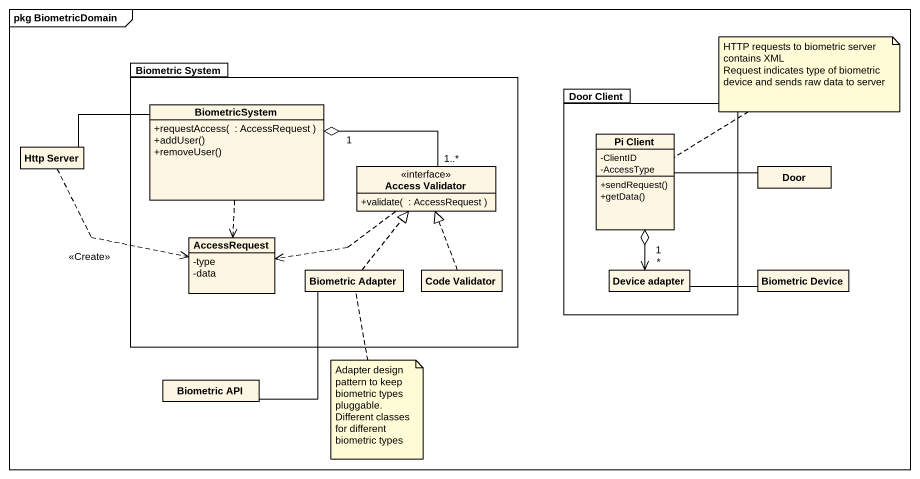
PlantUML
@startuml
mainframe pkg BiometricDomain
hide circle
hide empty members
skinparam classAttributeIconSize 0
package "Biometric System" as Biometric_System {
  class BiometricSystem {
    +requestAccess(  : AccessRequest )
    +addUser()
    +removeUser()
  }
  interface "Access Validator" as Access_Validator {
    +validate(  : AccessRequest )
  }
  class AccessRequest {
    -type
    -data
  }
  class "Biometric Adapter" as Biometric_Adapter
  class "Code Validator" as Code_Validator
}
package "Door Client" as Door_Client {
  class "Pi Client" as Pi_Client {
    -ClientID
    -AccessType
    +sendRequest()
    +getData()
  }
  class "Device adapter" as Device_adapter
}
class "Http Server" as Http_Server
class Door
class "Biometric Device" as Biometric_Device
class "Biometric API" as Biometric_API
BiometricSystem -left- Http_Server
BiometricSystem "1" o-right- "1..*" Access_Validator
BiometricSystem ..> AccessRequest
Pi_Client -right- Door
Pi_Client "1" o--> "*" Device_adapter
Http_Server .right.> AccessRequest : <<Create>>
Access_Validator .left.> AccessRequest
Biometric_Adapter .up.|> Access_Validator
Biometric_Adapter -- Biometric_API
Code_Validator .up.|> Access_Validator
Device_adapter -right- Biometric_Device
note top of Pi_Client
  HTTP requests to biometric server contains XML
  Request indicates type of biometric device and sends raw data to server
end note
note bottom of Biometric_Adapter : Adapter design pattern to keep biometric types pluggable. Different classes for different biometric types
@enduml
